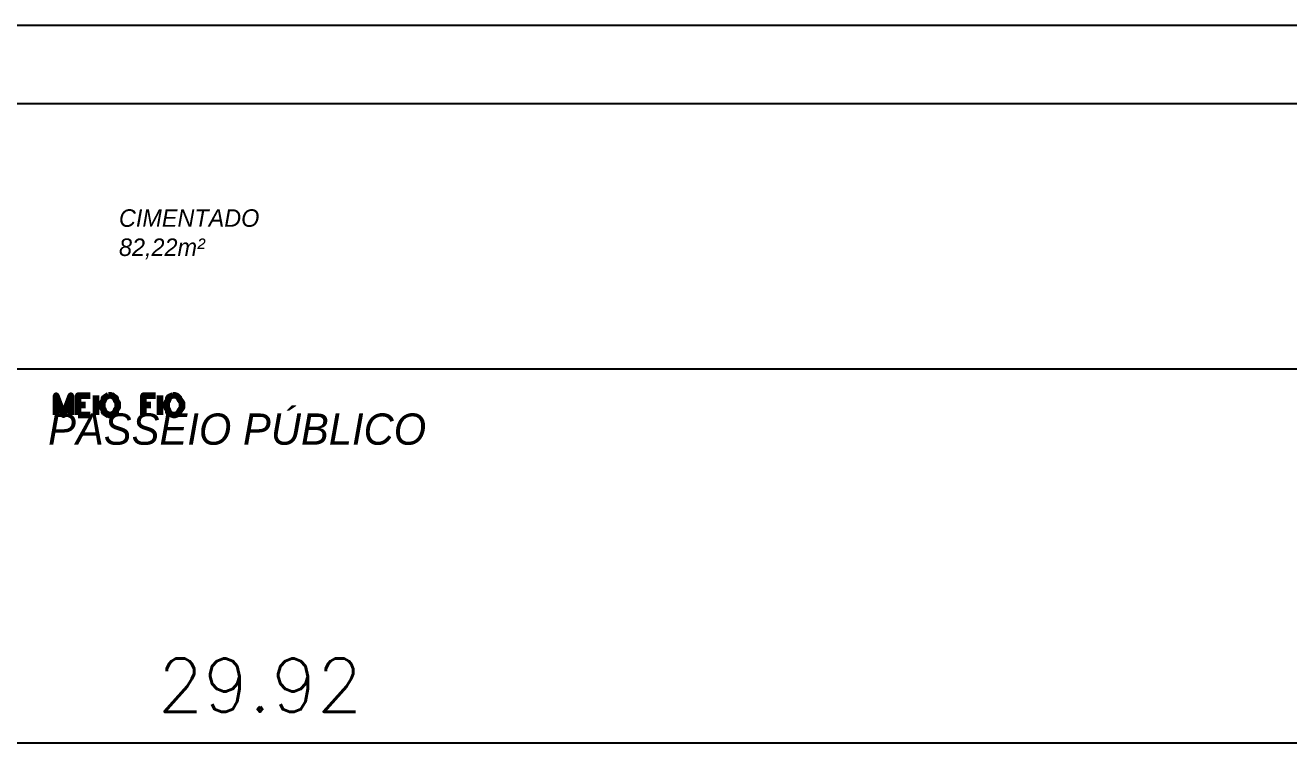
# Model space of a CAD drawing. Header units: millimetres. Extents: x 2273 to 2522, y 1034 to 1187.
# Drawn here: x 2487.972 to 2492.02, y 1095.27 to 1097.573 of the extents above; entities that cross this region are included whole.
import ezdxf

# ---------------------------------------------------------------- set-up
doc = ezdxf.new("R2010")
doc.units = ezdxf.units.MM
doc.layers.add('COTA', color=8, linetype='Continuous')
doc.layers.add('LAYER8', color=8, linetype='Continuous')
doc.layers.add('PAREDES', color=4, linetype='Continuous', lineweight=100)
doc.styles.add('Romans', font='romans.shx')
doc.styles.get("Standard").update_dxf_attribs({"font": 'arial.ttf'})
doc.dimstyles.new('COTA50', dxfattribs={"dimtxt": 0.17, "dimasz": 0.01, "dimexe": 0.05, "dimexo": 0.95, "dimgap": 0.1, "dimtad": 1, "dimzin": 4, "dimdsep": 46, "dimtxsty": 'Romans', "dimblk": 'ARCHTICK', "dimcen": -0.3, "dimdle": 0.05, "dimse1": 1, "dimse2": 1, "dimclrd": 2, "dimclre": 3, "dimclrt": 3, "dimadec": 0, "dimazin": 0, "dimtfac": 1, "dimtix": 1, "dimtmove": 2, "dimatfit": 1, "dimldrblk": 'USERTICK', "dimfxl": 0.05, "dimtolj": 1, "dimtzin": 4, "dimlwd": -1, "dimarcsym": 0})

# ---------------------------------------------------------------- blocks, each defined once
blk = doc.blocks.new('HI')
at = {"layer": 'PAREDES', "color": 0, "linetype": 'Continuous'}
for points in [[(75.7005, 139.3304), (75.7005, 139.3922), (75.724, 139.3304), (75.7475, 139.3922), (75.7475, 139.3304)], [(75.7711, 139.3304), (75.7711, 139.3922), (75.8093, 139.3922)], [(75.827, 139.3922), (75.827, 139.3304)], [(75.8681, 139.3922), (75.8623, 139.3892), (75.8534, 139.3833), (75.8534, 139.3775), (75.8475, 139.3686), (75.8475, 139.3539), (75.8534, 139.3451), (75.8534, 139.3392), (75.8623, 139.3333), (75.8681, 139.3304), (75.877, 139.3304), (75.8828, 139.3333), (75.8917, 139.3392), (75.8917, 139.3451), (75.8975, 139.3539), (75.8975, 139.3686), (75.8917, 139.3775), (75.8917, 139.3833), (75.8828, 139.3892), (75.877, 139.3922), (75.8681, 139.3922)], [(75.9799, 139.3304), (75.9799, 139.3922), (76.0181, 139.3922)], [(76.0328, 139.3922), (76.0328, 139.3304)], [(76.074, 139.3922), (76.0652, 139.3892), (76.0593, 139.3833), (76.0593, 139.3775), (76.0534, 139.3686), (76.0534, 139.3539), (76.0593, 139.3451), (76.0593, 139.3392), (76.0652, 139.3333), (76.074, 139.3304), (76.0828, 139.3304), (76.0887, 139.3333), (76.0946, 139.3392), (76.0975, 139.3451), (76.1034, 139.3539), (76.1034, 139.3686), (76.0975, 139.3775), (76.0946, 139.3833), (76.0887, 139.3892), (76.0828, 139.3922), (76.074, 139.3922)], [(75.7711, 139.3627), (75.7946, 139.3627)], [(75.7711, 139.3304), (75.8093, 139.3304)], [(75.9799, 139.3627), (76.0034, 139.3627)]]:
    blk.add_lwpolyline(points, dxfattribs=at)
blk = doc.blocks.new('_ArchTick')
at = {"color": 0, "linetype": 'ByBlock', "const_width": 0.15}
blk.add_lwpolyline([(-0.5, -0.5), (0.5, 0.5)], dxfattribs=at)
blk = doc.blocks.new('*D231')
at = {"color": 2, "transparency": 16777216}
blk.add_line((2473.7152, 1095.2758), (2503.7329, 1095.2758), dxfattribs=at)
at = {"layer": 'Defpoints', "color": 0, "transparency": 16777216}
for p in [(2473.7652, 1096.4732), (2503.6829, 1096.4732), (2503.6829, 1095.2758)]:
    blk.add_point(p, dxfattribs=at)
at = {"color": 2, "transparency": 16777216, "xscale": 0.01, "yscale": 0.01, "zscale": 0.01, "rotation": 180}
blk.add_blockref('_ArchTick', (2473.7652, 1095.2758), dxfattribs=at)
at = {"color": 2, "transparency": 16777216, "xscale": 0.01, "yscale": 0.01, "zscale": 0.01}
blk.add_blockref('_ArchTick', (2503.6829, 1095.2758), dxfattribs=at)
at = {"color": 3, "transparency": 16777216, "insert": (2488.724, 1095.4608), "char_height": 0.17, "attachment_point": 5, "style": 'Romans'}
blk.add_mtext('\\A1;29.92', dxfattribs=at)
blk = doc.blocks.new('USERTICK')
at = {"layer": 'COTA', "color": 0}
for p, q in [((-1, 0), (1, 0)), ((0, 1), (0, -1))]:
    blk.add_line(p, q, dxfattribs=at)
blk.add_circle((0, 0), 0.25, dxfattribs=at)

msp = doc.modelspace()

# ---------------------------------------------------------------- linework, layer by layer
at = {"color": 1}
msp.add_line((2454.7693, 1096.4732), (2514.7693, 1096.4732), dxfattribs=at)
at = {"layer": 'LAYER8', "color": 0, "linetype": 'Continuous'}
for points in [[(2473.7652, 1097.5732), (2503.6829, 1097.5732)], [(2473.7652, 1097.3232), (2503.6829, 1097.3232)], [(2473.7652, 1096.4732), (2503.6829, 1096.4732)]]:
    msp.add_lwpolyline(points, dxfattribs=at)

# ---------------------------------------------------------------- block references
at = {"layer": 'LAYER8', "color": 0, "linetype": 'ByBlock'}
msp.add_blockref('HI', (2412.3706, 956.9958), dxfattribs=at)

# ---------------------------------------------------------------- texts
at = {"layer": 'LAYER8', "color": 0, "linetype": 'Continuous', "width": 1.591519, "attachment_point": 1}
for s, insert, char_height in [('{\\fHarlow Solid Italic|b0|i0|c0|p82;CIMENTADO\\P82,22m²}', (2488.2721, 1096.9842), 0.056045), ('{\\fHarlow Solid Italic|b0|i0|c0|p82;PASSEIO PÚBLICO}', (2488.045, 1096.3306), 0.1)]:
    msp.add_mtext(s, dxfattribs=dict(at, insert=insert, char_height=char_height))

# ---------------------------------------------------------------- dimensions: what is measured, and where the dimension line sits
dim = msp.add_linear_dim(base=(2503.6829, 1095.2758), p1=(2473.7652, 1096.4732), p2=(2503.6829, 1096.4732), dimstyle='COTA50')
dim.commit()
dim.dimension.update_dxf_attribs({"geometry": '*D231', "text_midpoint": (2488.724, 1095.4608)})

doc.saveas('drawing.dxf')
